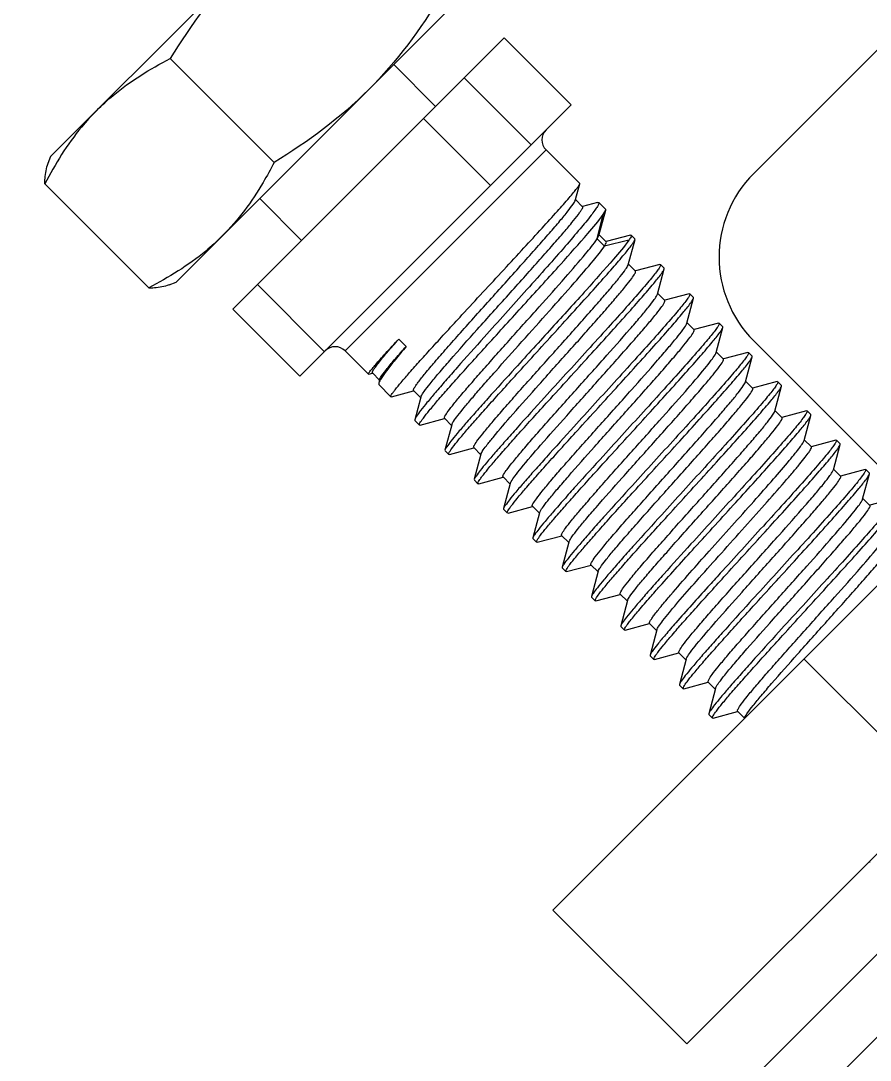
# Model space of a CAD drawing. Extents: x 1725261 to 1937680, y 860327 to 1571294.
# Drawn here: x 1831313 to 1831763, y 1238201 to 1238753 of the extents above; entities that cross this region are included whole.
import ezdxf

# ---------------------------------------------------------------- set-up
doc = ezdxf.new("R2010")
doc.units = 0
doc.header["$LTSCALE"] = 1000
doc.header["$MEASUREMENT"] = 0

msp = doc.modelspace()

# ---------------------------------------------------------------- linework, layer by layer
at = {"linetype": 'Continuous'}
for p, q in [((1831488.31, 1238840.55), (1831328.41, 1238680.64)), ((1831594.92, 1238280.87), (1832099.39, 1238785.35)), ((1831817.69, 1238787.92), (1831701.55, 1238671.78)), ((1831554.94, 1238773.92), (1831395.03, 1238614.01)), ((1831425.2, 1238599.76), (1831569.19, 1238743.75)), ((1831569.19, 1238743.75), (1831604.73, 1238708.22)), ((1831391.96, 1238732.66), (1831447.06, 1238677.57)), ((1831510.52, 1238729.5), (1831532.73, 1238707.29)), ((1831547.87, 1238722.43), (1831583.4, 1238686.89)), ((1831460.73, 1238564.22), (1831604.73, 1238708.22)), ((1831526.36, 1238700.92), (1831561.89, 1238665.38)), ((1831328.4, 1238680.64), (1831327.08, 1238677)), ((1831484.76, 1238577.59), (1831591.36, 1238684.19)), ((1831609.2, 1238666.35), (1831591.36, 1238684.19)), ((1831325.43, 1238666.13), (1831380.52, 1238611.04)), ((1831606.99, 1238657.84), (1831609.22, 1238666.13)), ((1831609.22, 1238666.13), (1831609.2, 1238666.35)), ((1831439.45, 1238658.43), (1831461.66, 1238636.22)), ((1831606.9, 1238657.54), (1831606.99, 1238657.84)), ((1831610.76, 1238654.07), (1831606.99, 1238657.84)), ((1831618.72, 1238656.32), (1831610.73, 1238654.2)), ((1831618.72, 1238656.32), (1831619.28, 1238656.28)), ((1831622.99, 1238652.57), (1831619.28, 1238656.28)), ((1831665.99, 1238209.8), (1832110.24, 1238654.05)), ((1831618.42, 1238636.96), (1831621.7, 1238649.94)), ((1831619.43, 1238638.84), (1831623.01, 1238652.2)), ((1831621.7, 1238649.94), (1831623.01, 1238652.2)), ((1831623.01, 1238652.2), (1831622.99, 1238652.57)), ((1831618.42, 1238636.96), (1831619.43, 1238638.84)), ((1831622.31, 1238633.07), (1831618.42, 1238636.96)), ((1831623.28, 1238635.4), (1831619.52, 1238639.17)), ((1831635.31, 1238636.33), (1831622.31, 1238633.07)), ((1831636.21, 1238638.99), (1831623.25, 1238635.54)), ((1831634.97, 1238623.29), (1831638.56, 1238636.65)), ((1831636.21, 1238638.99), (1831636.59, 1238638.96)), ((1831638.53, 1238637.02), (1831636.59, 1238638.96)), ((1831638.56, 1238636.65), (1831638.53, 1238637.02)), ((1831634.92, 1238623.13), (1831634.97, 1238623.29)), ((1831638.83, 1238619.85), (1831635.06, 1238623.62)), ((1831651.77, 1238623.44), (1831638.79, 1238619.99)), ((1831650.52, 1238607.75), (1831654.1, 1238621.1)), ((1831651.77, 1238623.44), (1831652.14, 1238623.42)), ((1831654.08, 1238621.48), (1831652.14, 1238623.41)), ((1831654.1, 1238621.1), (1831654.08, 1238621.48)), ((1831391.39, 1238612.69), (1831395.03, 1238614.01)), ((1831438.18, 1238612.74), (1831473.71, 1238577.2)), ((1831650.35, 1238607.3), (1831650.52, 1238607.75)), ((1831654.37, 1238604.3), (1831650.61, 1238608.07)), ((1831667.32, 1238607.9), (1831654.34, 1238604.44)), ((1831666.07, 1238592.2), (1831669.65, 1238605.56)), ((1831667.32, 1238607.9), (1831667.69, 1238607.87)), ((1831669.63, 1238605.93), (1831667.69, 1238607.87)), ((1831669.65, 1238605.56), (1831669.63, 1238605.93)), ((1831425.2, 1238599.76), (1831460.73, 1238564.22)), ((1831669.92, 1238588.76), (1831666.15, 1238592.52)), ((1831682.86, 1238592.35), (1831669.88, 1238588.89)), ((1831682.86, 1238592.35), (1831683.23, 1238592.32)), ((1831685.17, 1238590.38), (1831683.23, 1238592.32)), ((1831681.61, 1238576.65), (1831685.2, 1238590.01)), ((1831685.2, 1238590.01), (1831685.17, 1238590.38)), ((1831513.23, 1238583.87), (1831517.12, 1238579.98)), ((1831701.55, 1238582.94), (1831790.38, 1238494.11)), ((1831497.1, 1238565.24), (1831484.76, 1238577.59)), ((1831685.47, 1238573.21), (1831681.7, 1238576.98)), ((1831698.41, 1238576.8), (1831685.43, 1238573.35)), ((1831698.41, 1238576.8), (1831698.78, 1238576.78)), ((1831700.72, 1238574.84), (1831698.78, 1238576.78)), ((1831697.16, 1238561.11), (1831700.74, 1238574.46)), ((1831700.74, 1238574.46), (1831700.72, 1238574.84)), ((1831497.25, 1238565.23), (1831497.1, 1238565.24)), ((1831497.25, 1238565.23), (1831499.25, 1238565.77)), ((1831499.22, 1238565.89), (1831503, 1238562.11)), ((1831503.07, 1238562.39), (1831502.56, 1238560.44)), ((1831502.56, 1238560.44), (1831502.61, 1238559.74)), ((1831509.07, 1238553.27), (1831502.61, 1238559.74)), ((1831701.01, 1238557.66), (1831697.25, 1238561.43)), ((1831713.96, 1238561.26), (1831700.98, 1238557.8)), ((1831713.96, 1238561.26), (1831714.33, 1238561.23)), ((1831716.26, 1238559.29), (1831714.33, 1238561.23)), ((1831716.29, 1238558.92), (1831716.26, 1238559.29)), ((1831509.37, 1238553.25), (1831521.09, 1238556.4)), ((1831521.06, 1238556.54), (1831524.83, 1238552.77)), ((1831712.71, 1238545.56), (1831716.29, 1238558.92)), ((1831509.37, 1238553.25), (1831509.07, 1238553.27)), ((1831524.91, 1238553.09), (1831521.71, 1238541.06)), ((1831524.91, 1238553.09), (1831525.05, 1238553.46)), ((1831716.56, 1238542.12), (1831712.79, 1238545.88)), ((1831729.5, 1238545.71), (1831716.52, 1238542.25)), ((1831728.25, 1238530.01), (1831731.84, 1238543.37)), ((1831729.5, 1238545.71), (1831729.87, 1238545.68)), ((1831731.81, 1238543.74), (1831729.87, 1238545.68)), ((1831731.84, 1238543.37), (1831731.81, 1238543.74)), ((1831521.71, 1238541.06), (1831521.75, 1238540.6)), ((1831524.15, 1238538.19), (1831521.75, 1238540.6)), ((1831524.53, 1238538.17), (1831537.48, 1238541.64)), ((1831537.44, 1238541.78), (1831541.21, 1238538.01)), ((1831541.3, 1238538.33), (1831537.74, 1238524.95)), ((1831540.07, 1238522.62), (1831553.03, 1238526.1)), ((1831552.99, 1238526.24), (1831556.76, 1238522.47)), ((1831732.11, 1238526.57), (1831728.34, 1238530.34)), ((1831745.05, 1238530.16), (1831732.07, 1238526.71)), ((1831743.8, 1238514.47), (1831747.38, 1238527.82)), ((1831745.05, 1238530.16), (1831745.42, 1238530.14)), ((1831747.36, 1238528.2), (1831745.42, 1238530.14)), ((1831747.38, 1238527.82), (1831747.36, 1238528.2)), ((1831537.74, 1238524.95), (1831537.76, 1238524.58)), ((1831539.7, 1238522.65), (1831537.76, 1238524.58)), ((1831540.07, 1238522.62), (1831539.7, 1238522.64)), ((1831556.84, 1238522.79), (1831553.28, 1238509.41)), ((1831555.62, 1238507.07), (1831568.57, 1238510.55)), ((1831568.54, 1238510.69), (1831572.3, 1238506.92)), ((1831747.65, 1238511.02), (1831743.89, 1238514.79)), ((1831760.6, 1238514.62), (1831747.62, 1238511.16)), ((1831759.34, 1238498.92), (1831762.93, 1238512.28)), ((1831760.6, 1238514.62), (1831760.97, 1238514.59)), ((1831762.9, 1238512.65), (1831760.97, 1238514.59)), ((1831762.93, 1238512.28), (1831762.9, 1238512.65)), ((1831553.28, 1238509.41), (1831553.31, 1238509.04)), ((1831555.25, 1238507.1), (1831553.31, 1238509.04)), ((1831555.62, 1238507.07), (1831555.25, 1238507.1)), ((1831572.39, 1238507.24), (1831568.83, 1238493.86)), ((1831763.2, 1238495.48), (1831759.43, 1238499.24)), ((1831776.14, 1238499.07), (1831763.16, 1238495.62)), ((1829458.16, 1235948.68), (1832003.57, 1238494.08)), ((1831568.83, 1238493.86), (1831568.85, 1238493.49)), ((1831570.79, 1238491.55), (1831568.86, 1238493.49)), ((1831571.17, 1238491.53), (1831584.12, 1238495)), ((1831584.08, 1238495.14), (1831587.85, 1238491.37)), ((1831571.17, 1238491.53), (1831570.79, 1238491.55)), ((1831587.94, 1238491.7), (1831584.37, 1238478.31)), ((1831584.37, 1238478.31), (1831584.4, 1238477.94)), ((1831586.34, 1238476.01), (1831584.4, 1238477.94)), ((1831586.71, 1238475.98), (1831599.67, 1238479.46)), ((1831599.63, 1238479.6), (1831603.4, 1238475.83)), ((1831603.48, 1238476.15), (1831603.61, 1238476.49)), ((1829480.18, 1235926.66), (1832025.59, 1238472.06)), ((1831586.71, 1238475.98), (1831586.34, 1238476.01)), ((1831603.48, 1238476.15), (1831599.92, 1238462.77)), ((1831599.92, 1238462.77), (1831599.95, 1238462.4)), ((1831601.89, 1238460.46), (1831599.95, 1238462.4)), ((1831602.26, 1238460.43), (1831601.89, 1238460.46)), ((1831602.26, 1238460.43), (1831615.21, 1238463.91)), ((1831615.18, 1238464.05), (1831618.94, 1238460.28)), ((1831619.03, 1238460.6), (1831615.47, 1238447.22)), ((1831615.47, 1238447.22), (1831615.49, 1238446.85)), ((1831617.43, 1238444.91), (1831615.49, 1238446.85)), ((1831617.81, 1238444.89), (1831617.43, 1238444.91)), ((1831617.81, 1238444.89), (1831630.76, 1238448.36)), ((1831630.72, 1238448.5), (1831634.49, 1238444.73)), ((1831634.58, 1238445.06), (1831631.01, 1238431.67)), ((1831633.35, 1238429.34), (1831646.31, 1238432.82)), ((1831646.27, 1238432.96), (1831650.04, 1238429.19)), ((1831631.01, 1238431.67), (1831631.04, 1238431.3)), ((1831632.98, 1238429.37), (1831631.04, 1238431.3)), ((1831633.35, 1238429.34), (1831632.98, 1238429.37)), ((1831650.12, 1238429.51), (1831646.56, 1238416.13)), ((1831646.56, 1238416.13), (1831646.59, 1238415.76)), ((1831648.53, 1238413.82), (1831646.59, 1238415.76)), ((1831648.9, 1238413.79), (1831661.85, 1238417.27)), ((1831661.81, 1238417.41), (1831665.58, 1238413.64)), ((1831648.9, 1238413.79), (1831648.53, 1238413.82)), ((1831665.67, 1238413.96), (1831662.11, 1238400.58)), ((1831799.24, 1238343.06), (1831728.17, 1238414.13)), ((1831662.11, 1238400.58), (1831662.13, 1238400.21)), ((1831664.07, 1238398.27), (1831662.13, 1238400.21)), ((1831664.45, 1238398.25), (1831677.4, 1238401.72)), ((1831677.36, 1238401.86), (1831681.13, 1238398.1)), ((1831664.45, 1238398.25), (1831664.07, 1238398.27)), ((1831681.22, 1238398.42), (1831677.65, 1238385.04)), ((1831677.65, 1238385.04), (1831677.68, 1238384.67)), ((1831679.62, 1238382.73), (1831677.68, 1238384.67)), ((1831679.99, 1238382.7), (1831679.62, 1238382.73)), ((1831679.99, 1238382.7), (1831692.95, 1238386.18)), ((1831692.91, 1238386.32), (1831696.63, 1238382.59)), ((1831696.76, 1238382.87), (1831696.85, 1238383.14)), ((1831762.41, 1238306.23), (1831763.39, 1238306.49)), ((1831665.99, 1238209.8), (1831594.92, 1238280.87))]:
    msp.add_line(p, q, dxfattribs=at)
for centre, radius, start, end in [((1831596.69, 1238689.52), 7.54, 135, 225), ((1831745.96, 1238627.36), 62.82, 135, 225), ((1831479.43, 1238572.26), 7.54, 45, 135)]:
    msp.add_arc(centre, radius, start, end, dxfattribs=at)
for points in [[(1831430.54, 1238782.78), (1831415.64, 1238767.87), (1831402.94, 1238750.67), (1831391.96, 1238732.66)], [(1831535.75, 1238766.27), (1831524.78, 1238748.26), (1831512.08, 1238731.06), (1831497.17, 1238716.15)], [(1831497.17, 1238716.15), (1831482.27, 1238701.24), (1831465.06, 1238688.54), (1831447.06, 1238677.57)], [(1831665.74, 1238591.43), (1831665.87, 1238591.68), (1831665.99, 1238591.93), (1831666.07, 1238592.2)], [(1831743.59, 1238513.94), (1831743.67, 1238514.11), (1831743.75, 1238514.28), (1831743.8, 1238514.47)], [(1831587.94, 1238491.7), (1831588, 1238491.92), (1831588.1, 1238492.13), (1831588.2, 1238492.34)], [(1831681.22, 1238398.42), (1831681.27, 1238398.61), (1831681.35, 1238398.8), (1831681.44, 1238398.97)]]:
    msp.add_open_spline(points, degree=3, dxfattribs=at)
for points, knots in [([(1831352.93, 1238705.16), (1831355.73, 1238707.96), (1831367.55, 1238718.72), (1831381.28, 1238727.2), (1831391.96, 1238732.66)], [0, 0, 0, 0, 0.248254, 1, 1, 1, 1]), ([(1831352.93, 1238705.16), (1831350.13, 1238702.36), (1831339.37, 1238690.54), (1831330.89, 1238676.81), (1831325.43, 1238666.13)], [0, 0, 0, 0, 0.248254, 1, 1, 1, 1]), ([(1831325.43, 1238666.13), (1831325.44, 1238667.13), (1831325.59, 1238670.83), (1831326.19, 1238674.56), (1831327.11, 1238677.1)], [0, 0, 0, 0, 0.270862, 1, 1, 1, 1]), ([(1831447.06, 1238677.57), (1831445.22, 1238673.98), (1831437.6, 1238659.98), (1831427.98, 1238646.96), (1831419.56, 1238638.54)], [0, 0, 0, 0, 0.25305, 1, 1, 1, 1]), ([(1831546.73, 1238596.63), (1831554.13, 1238604.65), (1831565.12, 1238616.49), (1831579.3, 1238631.85), (1831588.8, 1238642.2), (1831596.82, 1238651.07), (1831602.38, 1238657.35), (1831605.77, 1238661.35), (1831607.49, 1238663.47), (1831608.58, 1238664.98), (1831609.13, 1238665.8), (1831609.22, 1238666.13)], [0, 0, 0, 0, 0.350119, 0.518183, 0.670792, 0.80069, 0.901712, 0.939847, 0.96911, 0.98919, 1, 1, 1, 1]), ([(1831521.06, 1238556.54), (1831520.95, 1238556.65), (1831521.06, 1238557.23), (1831521.52, 1238558.04), (1831522.37, 1238559.39), (1831524.26, 1238561.95), (1831527.61, 1238566.12), (1831532.68, 1238572.1), (1831538.96, 1238579.31), (1831546.19, 1238587.47), (1831554.1, 1238596.31), (1831565.09, 1238608.54), (1831575.95, 1238620.61), (1831586.22, 1238632.14), (1831592.84, 1238639.68), (1831598.35, 1238646.1), (1831602.61, 1238651.2), (1831605.3, 1238654.83), (1831606.7, 1238656.77), (1831606.9, 1238657.54)], [0, 0, 0, 0, 0.003459, 0.010831, 0.022552, 0.038611, 0.0832, 0.143022, 0.215863, 0.299017, 0.389412, 0.483732, 0.670424, 0.756089, 0.83251, 0.897021, 0.947417, 0.982048, 1, 1, 1, 1]), ([(1831525.05, 1238553.46), (1831525.46, 1238554.38), (1831527.06, 1238556.62), (1831530.2, 1238560.67), (1831534.8, 1238566.15), (1831543.13, 1238575.79), (1831555.47, 1238589.64), (1831568.59, 1238604.22), (1831579.38, 1238616.24), (1831587.02, 1238624.78), (1831593.94, 1238632.61), (1831599.9, 1238639.46), (1831604.66, 1238645.1), (1831607.8, 1238649.02), (1831609.56, 1238651.42), (1831610.35, 1238652.67), (1831610.76, 1238653.43), (1831610.86, 1238653.97), (1831610.76, 1238654.07)], [0, 0, 0, 0, 0.022597, 0.061854, 0.116478, 0.184513, 0.350625, 0.536644, 0.628982, 0.71656, 0.796358, 0.86566, 0.922145, 0.963971, 0.978972, 0.989897, 0.996763, 1, 1, 1, 1]), ([(1831619.28, 1238656.28), (1831619.44, 1238656.12), (1831619.19, 1238655.23), (1831618.48, 1238654), (1831617.09, 1238651.92), (1831614.09, 1238647.98), (1831608.85, 1238641.59), (1831601.05, 1238632.51), (1831591.59, 1238621.77), (1831581, 1238609.89), (1831569.84, 1238597.46), (1831562.29, 1238589.04), (1831558.53, 1238584.84)], [0, 0, 0, 0, 0.00729, 0.023491, 0.049387, 0.084832, 0.182679, 0.312272, 0.467071, 0.639216, 0.819925, 1, 1, 1, 1]), ([(1831561.37, 1238581.99), (1831567.84, 1238589.11), (1831580.45, 1238602.93), (1831597.94, 1238622.13), (1831611.61, 1238637.62), (1831619.2, 1238646.39), (1831621.7, 1238649.94)], [0, 0, 0, 0, 0.317573, 0.617842, 0.85691, 1, 1, 1, 1]), ([(1831419.56, 1238638.54), (1831416.76, 1238635.73), (1831404.94, 1238624.98), (1831391.2, 1238616.5), (1831380.52, 1238611.04)], [0, 0, 0, 0, 0.248254, 1, 1, 1, 1]), ([(1831537.44, 1238541.78), (1831537.35, 1238541.88), (1831537.41, 1238542.37), (1831538.04, 1238543.58), (1831539.76, 1238546.08), (1831542.79, 1238549.91), (1831547.04, 1238555.02), (1831552.35, 1238561.19), (1831558.55, 1238568.26), (1831565.42, 1238576), (1831575.24, 1238586.99), (1831587.39, 1238600.54), (1831600.7, 1238615.46), (1831610.95, 1238627.41), (1831616.59, 1238634.19), (1831618.42, 1238636.96)], [0, 0, 0, 0, 0.003229, 0.009818, 0.034461, 0.074131, 0.127679, 0.193435, 0.269313, 0.352894, 0.44151, 0.62244, 0.789143, 0.920497, 1, 1, 1, 1]), ([(1831635.31, 1238636.33), (1831632.81, 1238632.79), (1831625.22, 1238624.01), (1831611.55, 1238608.52), (1831594.06, 1238589.33), (1831581.45, 1238575.5), (1831574.98, 1238568.38)], [0, 0, 0, 0, 0.14309, 0.382158, 0.682427, 1, 1, 1, 1]), ([(1831576.92, 1238566.44), (1831584.19, 1238574.44), (1831594.98, 1238586.25), (1831608.92, 1238601.6), (1831618.27, 1238611.99), (1831626.2, 1238620.94), (1831632.29, 1238628.07), (1831636.1, 1238632.72), (1831637.91, 1238635.35), (1831638.46, 1238636.28), (1831638.56, 1238636.65)], [0, 0, 0, 0, 0.346732, 0.513455, 0.665275, 0.795127, 0.896989, 0.966206, 0.987594, 1, 1, 1, 1]), ([(1831636.59, 1238638.96), (1831636.79, 1238638.76), (1831636.14, 1238637.58), (1831635.72, 1238636.91), (1831635.31, 1238636.33)], [0, 0, 0, 0, 0.284271, 1, 1, 1, 1]), ([(1831541.3, 1238538.33), (1831541.48, 1238539), (1831542.62, 1238540.69), (1831544.85, 1238543.77), (1831548.36, 1238548.06), (1831552.9, 1238553.45), (1831558.39, 1238559.77), (1831567.03, 1238569.57), (1831578.71, 1238582.64), (1831592.71, 1238598.26), (1831605.44, 1238612.56), (1831615.2, 1238623.95), (1831620.56, 1238630.43), (1831622.31, 1238633.07)], [0, 0, 0, 0, 0.016663, 0.047692, 0.09239, 0.149487, 0.2173, 0.293813, 0.463619, 0.63876, 0.798451, 0.923769, 1, 1, 1, 1]), ([(1831622.31, 1238633.07), (1831622.64, 1238633.58), (1831623.02, 1238634.18), (1831623.46, 1238635.22), (1831623.28, 1238635.4)], [0, 0, 0, 0, 0.705651, 1, 1, 1, 1]), ([(1831552.99, 1238526.24), (1831552.89, 1238526.34), (1831552.97, 1238526.88), (1831553.68, 1238528.2), (1831555.62, 1238530.95), (1831558.97, 1238535.15), (1831563.67, 1238540.75), (1831569.5, 1238547.48), (1831576.26, 1238555.15), (1831583.68, 1238563.49), (1831594.08, 1238575.12), (1831604.43, 1238586.66), (1831614.28, 1238597.76), (1831620.72, 1238605.11), (1831626.14, 1238611.45), (1831630.39, 1238616.55), (1831633.19, 1238620.27), (1831634.62, 1238622.31), (1831634.92, 1238623.13)], [0, 0, 0, 0, 0.003422, 0.010566, 0.037398, 0.080541, 0.138586, 0.209513, 0.290822, 0.379637, 0.472809, 0.658962, 0.745341, 0.823107, 0.88951, 0.942219, 0.979421, 1, 1, 1, 1]), ([(1831557.54, 1238524.19), (1831558.2, 1238525.25), (1831560.07, 1238527.77), (1831565.41, 1238534.41), (1831574.74, 1238545.18), (1831588.01, 1238560.13), (1831600.27, 1238573.79), (1831610.23, 1238584.94), (1831617.23, 1238592.82), (1831623.55, 1238600.02), (1831628.98, 1238606.32), (1831633.34, 1238611.54), (1831636.44, 1238615.46), (1831638.21, 1238618.01), (1831638.86, 1238619.25), (1831638.92, 1238619.75), (1831638.83, 1238619.85)], [0, 0, 0, 0, 0.029846, 0.074702, 0.203394, 0.369574, 0.551671, 0.641288, 0.726015, 0.803077, 0.869958, 0.924482, 0.964905, 0.990021, 0.99673, 1, 1, 1, 1]), ([(1831652.14, 1238623.42), (1831652.29, 1238623.27), (1831651.93, 1238622.41), (1831651.22, 1238621.28), (1831649.75, 1238619.25), (1831647.72, 1238616.69), (1831645.05, 1238613.47), (1831640.42, 1238608.06), (1831633.43, 1238600.12), (1831623.87, 1238589.48), (1831613.19, 1238577.7), (1831601.94, 1238565.36), (1831594.32, 1238557.01), (1831590.53, 1238552.83)], [0, 0, 0, 0, 0.006655, 0.022604, 0.048376, 0.083764, 0.128363, 0.181623, 0.311335, 0.466328, 0.638709, 0.819671, 1, 1, 1, 1]), ([(1831592.47, 1238550.89), (1831599.74, 1238558.89), (1831610.53, 1238570.71), (1831624.47, 1238586.06), (1831633.81, 1238596.45), (1831641.74, 1238605.4), (1831647.83, 1238612.52), (1831651.65, 1238617.18), (1831653.46, 1238619.81), (1831654, 1238620.73), (1831654.1, 1238621.1)], [0, 0, 0, 0, 0.346732, 0.513452, 0.665274, 0.79513, 0.896993, 0.966207, 0.987594, 1, 1, 1, 1]), ([(1831380.52, 1238611.04), (1831381.53, 1238611.05), (1831385.22, 1238611.2), (1831388.95, 1238611.8), (1831391.49, 1238612.72)], [0, 0, 0, 0, 0.270862, 1, 1, 1, 1]), ([(1831568.54, 1238510.69), (1831568.43, 1238510.79), (1831568.52, 1238511.32), (1831569.21, 1238512.61), (1831571.1, 1238515.31), (1831574.38, 1238519.43), (1831578.99, 1238524.93), (1831584.7, 1238531.54), (1831591.34, 1238539.09), (1831598.64, 1238547.3), (1831608.93, 1238558.79), (1831621.4, 1238572.71), (1831633.11, 1238585.91), (1831641.01, 1238595.1), (1831645.38, 1238600.33), (1831648.4, 1238604.24), (1831649.94, 1238606.41), (1831650.35, 1238607.3)], [0, 0, 0, 0, 0.003379, 0.010396, 0.036736, 0.079099, 0.136135, 0.205904, 0.286001, 0.373651, 0.465813, 0.650831, 0.815583, 0.883085, 0.937444, 0.976819, 1, 1, 1, 1]), ([(1831572.85, 1238508.24), (1831573.42, 1238509.24), (1831575.16, 1238511.63), (1831580.3, 1238518.1), (1831589.52, 1238528.75), (1831602.77, 1238543.71), (1831615.12, 1238557.47), (1831625.21, 1238568.75), (1831632.32, 1238576.75), (1831638.76, 1238584.09), (1831644.3, 1238590.5), (1831648.75, 1238595.83), (1831651.92, 1238599.82), (1831653.73, 1238602.43), (1831654.4, 1238603.69), (1831654.47, 1238604.2), (1831654.37, 1238604.3)], [0, 0, 0, 0, 0.027356, 0.070178, 0.196347, 0.362014, 0.545205, 0.635768, 0.721577, 0.799762, 0.86771, 0.923162, 0.964301, 0.989868, 0.99669, 1, 1, 1, 1]), ([(1831667.69, 1238607.87), (1831667.83, 1238607.72), (1831667.48, 1238606.87), (1831666.77, 1238605.73), (1831665.3, 1238603.7), (1831663.26, 1238601.14), (1831660.59, 1238597.92), (1831655.97, 1238592.51), (1831648.98, 1238584.58), (1831639.42, 1238573.94), (1831628.73, 1238562.16), (1831617.48, 1238549.82), (1831609.87, 1238541.46), (1831606.08, 1238537.28)], [0, 0, 0, 0, 0.006651, 0.022595, 0.048362, 0.083745, 0.12834, 0.1816, 0.311315, 0.466314, 0.638697, 0.819663, 1, 1, 1, 1]), ([(1831608.01, 1238535.35), (1831615.28, 1238543.34), (1831626.07, 1238555.16), (1831640.01, 1238570.51), (1831649.36, 1238580.9), (1831657.29, 1238589.85), (1831663.38, 1238596.97), (1831667.19, 1238601.63), (1831669.01, 1238604.26), (1831669.55, 1238605.18), (1831669.65, 1238605.56)], [0, 0, 0, 0, 0.346742, 0.513465, 0.665282, 0.795135, 0.896996, 0.966208, 0.987595, 1, 1, 1, 1]), ([(1831509.07, 1238553.27), (1831508.99, 1238553.36), (1831509.12, 1238553.84), (1831509.51, 1238554.49), (1831510.26, 1238555.62), (1831511.91, 1238557.77), (1831514.84, 1238561.32), (1831519.31, 1238566.46), (1831524.92, 1238572.76), (1831531.51, 1238580.04), (1831538.89, 1238588.11), (1831544.05, 1238593.72), (1831546.73, 1238596.63)], [0, 0, 0, 0, 0.006349, 0.020563, 0.043389, 0.074837, 0.162857, 0.282397, 0.430243, 0.602357, 0.794039, 1, 1, 1, 1]), ([(1831683.23, 1238592.32), (1831683.38, 1238592.17), (1831683.02, 1238591.32), (1831682.31, 1238590.18), (1831680.84, 1238588.15), (1831678.81, 1238585.59), (1831676.14, 1238582.37), (1831671.51, 1238576.96), (1831664.52, 1238569.03), (1831654.96, 1238558.39), (1831644.28, 1238546.61), (1831633.03, 1238534.27), (1831625.42, 1238525.91), (1831621.62, 1238521.74)], [0, 0, 0, 0, 0.006667, 0.022629, 0.048411, 0.083806, 0.128409, 0.181673, 0.311386, 0.466369, 0.638735, 0.819685, 1, 1, 1, 1]), ([(1831584.08, 1238495.14), (1831583.98, 1238495.24), (1831584.06, 1238495.76), (1831584.74, 1238497.03), (1831586.58, 1238499.68), (1831589.79, 1238503.72), (1831594.3, 1238509.11), (1831599.91, 1238515.61), (1831606.43, 1238523.02), (1831613.62, 1238531.11), (1831623.78, 1238542.47), (1831636.17, 1238556.3), (1831647.87, 1238569.47), (1831655.85, 1238578.72), (1831660.35, 1238584.09), (1831663.56, 1238588.17), (1831665.22, 1238590.48), (1831665.74, 1238591.43)], [0, 0, 0, 0, 0.003336, 0.010233, 0.036096, 0.077704, 0.133763, 0.202409, 0.281328, 0.367844, 0.459022, 0.642919, 0.808241, 0.876802, 0.932761, 0.974256, 1, 1, 1, 1]), ([(1831588.2, 1238492.34), (1831588.68, 1238493.27), (1831590.3, 1238495.54), (1831593.44, 1238499.55), (1831597.89, 1238504.87), (1831605.85, 1238514.1), (1831617.55, 1238527.29), (1831629.97, 1238541.15), (1831640.18, 1238552.56), (1831647.41, 1238560.69), (1831653.97, 1238568.15), (1831659.62, 1238574.69), (1831664.16, 1238580.12), (1831667.4, 1238584.19), (1831669.26, 1238586.85), (1831669.94, 1238588.13), (1831670.02, 1238588.65), (1831669.92, 1238588.76)], [0, 0, 0, 0, 0.024821, 0.065556, 0.120941, 0.189123, 0.354243, 0.538544, 0.630075, 0.716999, 0.796339, 0.865388, 0.921797, 0.963675, 0.989709, 0.996648, 1, 1, 1, 1]), ([(1831623.56, 1238519.8), (1831630.83, 1238527.8), (1831641.62, 1238539.61), (1831655.56, 1238554.96), (1831664.91, 1238565.35), (1831672.84, 1238574.3), (1831678.93, 1238581.43), (1831682.74, 1238586.08), (1831684.55, 1238588.71), (1831685.1, 1238589.64), (1831685.2, 1238590.01)], [0, 0, 0, 0, 0.346729, 0.513452, 0.665273, 0.795127, 0.896989, 0.966206, 0.987594, 1, 1, 1, 1]), ([(1831497.1, 1238565.24), (1831496.99, 1238565.35), (1831497.45, 1238566.01), (1831498.01, 1238566.88), (1831499.38, 1238568.52), (1831501.15, 1238570.6), (1831503.5, 1238573.25), (1831507.55, 1238577.74), (1831510.87, 1238581.33), (1831513.23, 1238583.87)], [0, 0, 0, 0, 0.018878, 0.068916, 0.150826, 0.263937, 0.407062, 0.578714, 1, 1, 1, 1]), ([(1831499.22, 1238565.89), (1831499.09, 1238566.02), (1831499.31, 1238566.7), (1831499.87, 1238567.62), (1831500.97, 1238569.23), (1831503.32, 1238572.27), (1831507.46, 1238577.26), (1831511.12, 1238581.47), (1831513.23, 1238583.87)], [0, 0, 0, 0, 0.022497, 0.073733, 0.155945, 0.268763, 0.581618, 1, 1, 1, 1]), ([(1831558.53, 1238584.84), (1831553.75, 1238579.5), (1831546.89, 1238571.81), (1831538.27, 1238561.99), (1831532.9, 1238555.77), (1831528.5, 1238550.52), (1831525.12, 1238546.35), (1831522.97, 1238543.35), (1831521.89, 1238541.71), (1831521.71, 1238541.06)], [0, 0, 0, 0, 0.375078, 0.540028, 0.684568, 0.805261, 0.899295, 0.964563, 1, 1, 1, 1]), ([(1831524.15, 1238538.19), (1831524.06, 1238538.28), (1831524.16, 1238538.78), (1831524.54, 1238539.47), (1831525.27, 1238540.61), (1831526.88, 1238542.8), (1831529.77, 1238546.39), (1831534.18, 1238551.59), (1831539.74, 1238557.95), (1831546.27, 1238565.28), (1831553.59, 1238573.41), (1831558.72, 1238579.06), (1831561.37, 1238581.99)], [0, 0, 0, 0, 0.006771, 0.021181, 0.04412, 0.075632, 0.16369, 0.283183, 0.430908, 0.602844, 0.794296, 1, 1, 1, 1]), ([(1831517.12, 1238579.98), (1831515.15, 1238577.63), (1831511.66, 1238573.4), (1831507.17, 1238567.75), (1831504.26, 1238563.63), (1831502.8, 1238561.35), (1831502.56, 1238560.44)], [0, 0, 0, 0, 0.376713, 0.674345, 0.883812, 1, 1, 1, 1]), ([(1831503.07, 1238562.39), (1831503.28, 1238563.15), (1831504.72, 1238565.09), (1831507.45, 1238568.74), (1831511.82, 1238573.89), (1831515.2, 1238577.8), (1831517.12, 1238579.98)], [0, 0, 0, 0, 0.105343, 0.311665, 0.613119, 1, 1, 1, 1]), ([(1831698.78, 1238576.78), (1831698.93, 1238576.63), (1831698.57, 1238575.78), (1831697.86, 1238574.64), (1831696.39, 1238572.61), (1831694.36, 1238570.05), (1831691.69, 1238566.83), (1831687.06, 1238561.42), (1831680.07, 1238553.48), (1831670.51, 1238542.84), (1831659.83, 1238531.07), (1831648.58, 1238518.72), (1831640.96, 1238510.37), (1831637.17, 1238506.19)], [0, 0, 0, 0, 0.006649, 0.022593, 0.04836, 0.083744, 0.12834, 0.181598, 0.311311, 0.466309, 0.638695, 0.819663, 1, 1, 1, 1]), ([(1831681.07, 1238575.52), (1831681.14, 1238575.63), (1831681.35, 1238576), (1831681.54, 1238576.38), (1831681.61, 1238576.65)], [0, 0, 0, 0, 0.314049, 1, 1, 1, 1]), ([(1831599.63, 1238479.6), (1831599.53, 1238479.69), (1831599.6, 1238480.2), (1831600.26, 1238481.45), (1831602.06, 1238484.04), (1831605.2, 1238488.01), (1831609.62, 1238493.3), (1831615.12, 1238499.67), (1831621.52, 1238506.96), (1831628.59, 1238514.92), (1831638.63, 1238526.15), (1831650.94, 1238539.87), (1831664.21, 1238554.83), (1831673.47, 1238565.52), (1831678.68, 1238572.06), (1831680.47, 1238574.5), (1831681.07, 1238575.52)], [0, 0, 0, 0, 0.003295, 0.010076, 0.035478, 0.076355, 0.131468, 0.199026, 0.276801, 0.362215, 0.452433, 0.635226, 0.801083, 0.928174, 0.971737, 1, 1, 1, 1]), ([(1831603.61, 1238476.49), (1831603.98, 1238477.35), (1831605.48, 1238479.48), (1831608.42, 1238483.32), (1831612.74, 1238488.51), (1831620.61, 1238497.67), (1831632.32, 1238510.88), (1831644.82, 1238524.82), (1831655.15, 1238536.37), (1831662.5, 1238544.62), (1831669.17, 1238552.21), (1831674.93, 1238558.87), (1831679.57, 1238564.41), (1831682.88, 1238568.55), (1831684.79, 1238571.27), (1831685.48, 1238572.58), (1831685.57, 1238573.11), (1831685.47, 1238573.21)], [0, 0, 0, 0, 0.022244, 0.060839, 0.114606, 0.181715, 0.346252, 0.531679, 0.624204, 0.712272, 0.792803, 0.862987, 0.920385, 0.963027, 0.989543, 0.996606, 1, 1, 1, 1]), ([(1831639.11, 1238504.25), (1831646.38, 1238512.25), (1831657.17, 1238524.07), (1831671.11, 1238539.42), (1831680.45, 1238549.81), (1831688.38, 1238558.76), (1831694.47, 1238565.88), (1831698.29, 1238570.54), (1831700.1, 1238573.17), (1831700.64, 1238574.09), (1831700.74, 1238574.46)], [0, 0, 0, 0, 0.346736, 0.513457, 0.665278, 0.795134, 0.896995, 0.966207, 0.987595, 1, 1, 1, 1]), ([(1831574.98, 1238568.38), (1831570.14, 1238563.04), (1831563.17, 1238555.36), (1831554.43, 1238545.56), (1831548.99, 1238539.37), (1831544.55, 1238534.16), (1831541.14, 1238530.06), (1831539, 1238527.15), (1831537.9, 1238525.58), (1831537.74, 1238524.95)], [0, 0, 0, 0, 0.377471, 0.543197, 0.688119, 0.808734, 0.902176, 0.966298, 1, 1, 1, 1]), ([(1831539.7, 1238522.65), (1831539.61, 1238522.74), (1831539.7, 1238523.23), (1831540.36, 1238524.42), (1831542.17, 1238526.95), (1831545.3, 1238530.82), (1831549.73, 1238536.05), (1831555.28, 1238542.39), (1831561.81, 1238549.73), (1831569.13, 1238557.86), (1831574.26, 1238563.51), (1831576.92, 1238566.44)], [0, 0, 0, 0, 0.006752, 0.02114, 0.075534, 0.163574, 0.283062, 0.430797, 0.602759, 0.794252, 1, 1, 1, 1]), ([(1831615.18, 1238464.05), (1831615.07, 1238464.15), (1831615.16, 1238464.7), (1831615.89, 1238466.03), (1831617.85, 1238468.83), (1831621.26, 1238473.08), (1831626.03, 1238478.76), (1831631.93, 1238485.58), (1831638.77, 1238493.34), (1831646.27, 1238501.76), (1831656.76, 1238513.48), (1831667.16, 1238525.08), (1831677.03, 1238536.22), (1831683.44, 1238543.54), (1831688.79, 1238549.82), (1831692.95, 1238554.82), (1831695.58, 1238558.4), (1831696.95, 1238560.34), (1831697.16, 1238561.11)], [0, 0, 0, 0, 0.003453, 0.010691, 0.037881, 0.081592, 0.14037, 0.212138, 0.294327, 0.383985, 0.477885, 0.664852, 0.751185, 0.82854, 0.894141, 0.945651, 0.981282, 1, 1, 1, 1]), ([(1831714.33, 1238561.23), (1831714.47, 1238561.08), (1831714.11, 1238560.23), (1831713.41, 1238559.09), (1831711.93, 1238557.06), (1831709.9, 1238554.5), (1831707.23, 1238551.28), (1831702.61, 1238545.87), (1831695.61, 1238537.94), (1831686.06, 1238527.3), (1831675.37, 1238515.52), (1831664.12, 1238503.18), (1831656.51, 1238494.82), (1831652.72, 1238490.65)], [0, 0, 0, 0, 0.006656, 0.022605, 0.048376, 0.083762, 0.128359, 0.181619, 0.311334, 0.466329, 0.638707, 0.819669, 1, 1, 1, 1]), ([(1831619.03, 1238460.6), (1831619.23, 1238461.37), (1831620.6, 1238463.3), (1831623.23, 1238466.88), (1831627.39, 1238471.88), (1831632.74, 1238478.16), (1831639.15, 1238485.48), (1831649.02, 1238496.62), (1831659.42, 1238508.22), (1831669.91, 1238519.94), (1831677.41, 1238528.37), (1831684.25, 1238536.13), (1831690.16, 1238542.95), (1831694.93, 1238548.63), (1831698.34, 1238552.89), (1831700.3, 1238555.68), (1831701.03, 1238557.01), (1831701.12, 1238557.56), (1831701.01, 1238557.66)], [0, 0, 0, 0, 0.01868, 0.054278, 0.105764, 0.171349, 0.248696, 0.335028, 0.522011, 0.615926, 0.705601, 0.787809, 0.859594, 0.918387, 0.96211, 0.989307, 0.996546, 1, 1, 1, 1]), ([(1831654.65, 1238488.71), (1831661.92, 1238496.7), (1831672.71, 1238508.52), (1831686.65, 1238523.87), (1831696, 1238534.26), (1831703.93, 1238543.21), (1831710.02, 1238550.33), (1831713.83, 1238554.99), (1831715.65, 1238557.62), (1831716.19, 1238558.54), (1831716.29, 1238558.92)], [0, 0, 0, 0, 0.346741, 0.513465, 0.665282, 0.795133, 0.896994, 0.966208, 0.987595, 1, 1, 1, 1]), ([(1831590.53, 1238552.83), (1831585.68, 1238547.5), (1831578.72, 1238539.81), (1831569.97, 1238530.01), (1831564.54, 1238523.82), (1831560.09, 1238518.62), (1831556.69, 1238514.52), (1831554.55, 1238511.6), (1831553.45, 1238510.03), (1831553.28, 1238509.41)], [0, 0, 0, 0, 0.377475, 0.543201, 0.68812, 0.808733, 0.902175, 0.966298, 1, 1, 1, 1]), ([(1831555.25, 1238507.1), (1831555.16, 1238507.19), (1831555.25, 1238507.68), (1831555.63, 1238508.37), (1831556.36, 1238509.52), (1831557.97, 1238511.71), (1831560.86, 1238515.3), (1831565.28, 1238520.5), (1831570.83, 1238526.85), (1831577.36, 1238534.19), (1831584.68, 1238542.31), (1831589.81, 1238547.97), (1831592.47, 1238550.89)], [0, 0, 0, 0, 0.006766, 0.021171, 0.044105, 0.075616, 0.163673, 0.283167, 0.430893, 0.602828, 0.794287, 1, 1, 1, 1]), ([(1831630.72, 1238448.5), (1831630.62, 1238448.61), (1831630.71, 1238449.15), (1831631.43, 1238450.49), (1831633.39, 1238453.28), (1831636.8, 1238457.53), (1831641.57, 1238463.22), (1831647.48, 1238470.03), (1831654.32, 1238477.79), (1831661.82, 1238486.21), (1831672.3, 1238497.93), (1831682.71, 1238509.54), (1831692.58, 1238520.67), (1831698.99, 1238528), (1831704.34, 1238534.27), (1831708.5, 1238539.27), (1831711.13, 1238542.86), (1831712.5, 1238544.79), (1831712.71, 1238545.56)], [0, 0, 0, 0, 0.003453, 0.010691, 0.03788, 0.081592, 0.14037, 0.212137, 0.294327, 0.383985, 0.477885, 0.664852, 0.751185, 0.82854, 0.894141, 0.945652, 0.981282, 1, 1, 1, 1]), ([(1831729.87, 1238545.68), (1831730.02, 1238545.53), (1831729.66, 1238544.68), (1831728.95, 1238543.54), (1831727.48, 1238541.51), (1831725.45, 1238538.95), (1831722.78, 1238535.73), (1831718.15, 1238530.32), (1831711.16, 1238522.39), (1831701.6, 1238511.75), (1831690.92, 1238499.97), (1831679.67, 1238487.63), (1831672.06, 1238479.27), (1831668.26, 1238475.1)], [0, 0, 0, 0, 0.006666, 0.022627, 0.048408, 0.083802, 0.128406, 0.181669, 0.311381, 0.466364, 0.638732, 0.819683, 1, 1, 1, 1]), ([(1831670.2, 1238473.16), (1831677.47, 1238481.16), (1831688.26, 1238492.97), (1831702.2, 1238508.33), (1831711.55, 1238518.71), (1831719.48, 1238527.66), (1831725.57, 1238534.79), (1831729.38, 1238539.44), (1831731.19, 1238542.07), (1831731.74, 1238543), (1831731.84, 1238543.37)], [0, 0, 0, 0, 0.346729, 0.51345, 0.665272, 0.795127, 0.896989, 0.966206, 0.987594, 1, 1, 1, 1]), ([(1831524.53, 1238538.17), (1831524.45, 1238538.15), (1831524.33, 1238538.12), (1831524.19, 1238538.16), (1831524.15, 1238538.19)], [0, 0, 0, 0, 0.601135, 1, 1, 1, 1]), ([(1831606.08, 1238537.28), (1831601.23, 1238531.95), (1831594.27, 1238524.27), (1831585.52, 1238514.46), (1831580.08, 1238508.28), (1831575.64, 1238503.07), (1831572.23, 1238498.97), (1831570.09, 1238496.05), (1831568.99, 1238494.48), (1831568.83, 1238493.86)], [0, 0, 0, 0, 0.377469, 0.54319, 0.688109, 0.808726, 0.902172, 0.966298, 1, 1, 1, 1]), ([(1831634.58, 1238445.06), (1831634.78, 1238445.82), (1831636.15, 1238447.76), (1831638.78, 1238451.34), (1831642.94, 1238456.34), (1831648.28, 1238462.61), (1831654.69, 1238469.93), (1831664.56, 1238481.07), (1831674.97, 1238492.68), (1831685.46, 1238504.4), (1831692.96, 1238512.82), (1831699.8, 1238520.58), (1831705.71, 1238527.4), (1831710.48, 1238533.08), (1831713.89, 1238537.34), (1831715.85, 1238540.13), (1831716.57, 1238541.47), (1831716.66, 1238542.01), (1831716.56, 1238542.12)], [0, 0, 0, 0, 0.01868, 0.054279, 0.105765, 0.171349, 0.248696, 0.335028, 0.522011, 0.615926, 0.705601, 0.787809, 0.859593, 0.918386, 0.962109, 0.989307, 0.996546, 1, 1, 1, 1]), ([(1831570.79, 1238491.55), (1831570.7, 1238491.64), (1831570.8, 1238492.14), (1831571.18, 1238492.83), (1831571.91, 1238493.97), (1831573.52, 1238496.16), (1831576.41, 1238499.75), (1831580.82, 1238504.95), (1831586.38, 1238511.31), (1831592.91, 1238518.64), (1831600.23, 1238526.77), (1831605.36, 1238532.42), (1831608.01, 1238535.35)], [0, 0, 0, 0, 0.006767, 0.021173, 0.044108, 0.075618, 0.163672, 0.283161, 0.430888, 0.602828, 0.79429, 1, 1, 1, 1]), ([(1831657.46, 1238448.03), (1831664.19, 1238455.9), (1831675.03, 1238468.07), (1831689.81, 1238484.57), (1831701.19, 1238497.28), (1831711.4, 1238508.83), (1831718.75, 1238517.34), (1831723.37, 1238522.95), (1831725.78, 1238526.02), (1831727.35, 1238528.26), (1831728.12, 1238529.51), (1831728.25, 1238530.01)], [0, 0, 0, 0, 0.286554, 0.451144, 0.612857, 0.758908, 0.877771, 0.923988, 0.960141, 0.985576, 1, 1, 1, 1]), ([(1831661.34, 1238444.14), (1831664.59, 1238447.94), (1831671.74, 1238456.1), (1831683.08, 1238468.84), (1831695.16, 1238482.32), (1831706.87, 1238495.42), (1831715.89, 1238505.64), (1831722.09, 1238512.85), (1831725.79, 1238517.26), (1831728.63, 1238520.79), (1831730.75, 1238523.62), (1831731.73, 1238525.18), (1831732.31, 1238526.37), (1831732.11, 1238526.57)], [0, 0, 0, 0, 0.137738, 0.299104, 0.470269, 0.636529, 0.783614, 0.845932, 0.898929, 0.941483, 0.972724, 0.99211, 1, 1, 1, 1]), ([(1831745.42, 1238530.14), (1831745.57, 1238529.99), (1831745.21, 1238529.14), (1831744.5, 1238528), (1831743.03, 1238525.97), (1831741, 1238523.41), (1831738.33, 1238520.19), (1831733.7, 1238514.78), (1831726.71, 1238506.85), (1831717.15, 1238496.21), (1831706.47, 1238484.43), (1831695.22, 1238472.08), (1831687.6, 1238463.73), (1831683.81, 1238459.55)], [0, 0, 0, 0, 0.006647, 0.022588, 0.048354, 0.083736, 0.128331, 0.181588, 0.311302, 0.466302, 0.63869, 0.81966, 1, 1, 1, 1]), ([(1831685.75, 1238457.61), (1831693.01, 1238465.61), (1831703.81, 1238477.43), (1831717.75, 1238492.78), (1831727.09, 1238503.17), (1831735.02, 1238512.12), (1831741.11, 1238519.24), (1831744.93, 1238523.9), (1831746.74, 1238526.53), (1831747.28, 1238527.45), (1831747.38, 1238527.82)], [0, 0, 0, 0, 0.346739, 0.513462, 0.665282, 0.795137, 0.896997, 0.966208, 0.987595, 1, 1, 1, 1]), ([(1831556.84, 1238522.79), (1831556.87, 1238522.88), (1831557.05, 1238523.37), (1831557.32, 1238523.82), (1831557.54, 1238524.19)], [0, 0, 0, 0, 0.179935, 1, 1, 1, 1]), ([(1831621.62, 1238521.74), (1831616.78, 1238516.41), (1831609.81, 1238508.72), (1831601.07, 1238498.92), (1831595.63, 1238492.73), (1831591.18, 1238487.52), (1831587.78, 1238483.42), (1831585.64, 1238480.51), (1831584.54, 1238478.94), (1831584.37, 1238478.31)], [0, 0, 0, 0, 0.377473, 0.543199, 0.688121, 0.808735, 0.902176, 0.966298, 1, 1, 1, 1]), ([(1831586.34, 1238476.01), (1831586.25, 1238476.1), (1831586.34, 1238476.59), (1831587, 1238477.78), (1831588.81, 1238480.31), (1831591.94, 1238484.18), (1831596.37, 1238489.41), (1831601.92, 1238495.75), (1831608.45, 1238503.09), (1831615.77, 1238511.22), (1831620.9, 1238516.87), (1831623.56, 1238519.8)], [0, 0, 0, 0, 0.006751, 0.021138, 0.075529, 0.16357, 0.28306, 0.430795, 0.602757, 0.794251, 1, 1, 1, 1]), ([(1831661.81, 1238417.41), (1831661.71, 1238417.51), (1831661.8, 1238418.04), (1831662.48, 1238419.33), (1831664.36, 1238422.01), (1831667.62, 1238426.11), (1831672.2, 1238431.58), (1831677.89, 1238438.16), (1831684.49, 1238445.66), (1831691.77, 1238453.84), (1831702.02, 1238465.3), (1831714.47, 1238479.19), (1831726.18, 1238492.39), (1831734.1, 1238501.59), (1831738.51, 1238506.87), (1831741.58, 1238510.82), (1831743.15, 1238513.03), (1831743.59, 1238513.94)], [0, 0, 0, 0, 0.003367, 0.010351, 0.036559, 0.078715, 0.135482, 0.204942, 0.284715, 0.372053, 0.463946, 0.648657, 0.813568, 0.881362, 0.93616, 0.976118, 1, 1, 1, 1]), ([(1831666.07, 1238414.86), (1831666.62, 1238415.84), (1831668.33, 1238418.2), (1831673.4, 1238424.62), (1831682.59, 1238435.24), (1831695.84, 1238450.19), (1831708.21, 1238463.98), (1831718.33, 1238475.3), (1831725.48, 1238483.34), (1831731.95, 1238490.7), (1831737.52, 1238497.15), (1831741.99, 1238502.51), (1831745.18, 1238506.52), (1831747.01, 1238509.14), (1831747.68, 1238510.41), (1831747.75, 1238510.92), (1831747.65, 1238511.02)], [0, 0, 0, 0, 0.026671, 0.06893, 0.194398, 0.35992, 0.543412, 0.634236, 0.720346, 0.798842, 0.867086, 0.922795, 0.964133, 0.989825, 0.996679, 1, 1, 1, 1]), ([(1831760.97, 1238514.59), (1831761.11, 1238514.44), (1831760.75, 1238513.59), (1831760.05, 1238512.45), (1831758.57, 1238510.42), (1831756.54, 1238507.86), (1831753.87, 1238504.64), (1831749.25, 1238499.23), (1831742.25, 1238491.3), (1831732.7, 1238480.66), (1831722.01, 1238468.88), (1831710.76, 1238456.54), (1831703.15, 1238448.18), (1831699.35, 1238444.01)], [0, 0, 0, 0, 0.00666, 0.022615, 0.04839, 0.083779, 0.128378, 0.18164, 0.311353, 0.466345, 0.638718, 0.819676, 1, 1, 1, 1]), ([(1831701.29, 1238442.07), (1831708.56, 1238450.07), (1831719.35, 1238461.88), (1831733.29, 1238477.23), (1831742.64, 1238487.62), (1831750.57, 1238496.57), (1831756.66, 1238503.69), (1831760.47, 1238508.35), (1831762.28, 1238510.98), (1831762.83, 1238511.9), (1831762.93, 1238512.28)], [0, 0, 0, 0, 0.346736, 0.51346, 0.665278, 0.795129, 0.896991, 0.966207, 0.987594, 1, 1, 1, 1]), ([(1831572.39, 1238507.24), (1831572.41, 1238507.31), (1831572.53, 1238507.66), (1831572.7, 1238507.98), (1831572.85, 1238508.24)], [0, 0, 0, 0, 0.191347, 1, 1, 1, 1]), ([(1831637.17, 1238506.19), (1831632.32, 1238500.86), (1831625.36, 1238493.17), (1831616.61, 1238483.37), (1831611.18, 1238477.18), (1831606.73, 1238471.98), (1831603.33, 1238467.88), (1831601.19, 1238464.96), (1831600.09, 1238463.39), (1831599.92, 1238462.77)], [0, 0, 0, 0, 0.377472, 0.543198, 0.688116, 0.80873, 0.902174, 0.966298, 1, 1, 1, 1]), ([(1831601.89, 1238460.46), (1831601.79, 1238460.55), (1831601.89, 1238461.04), (1831602.27, 1238461.73), (1831603, 1238462.88), (1831604.61, 1238465.07), (1831607.5, 1238468.66), (1831611.92, 1238473.86), (1831617.47, 1238480.21), (1831624, 1238487.55), (1831631.32, 1238495.68), (1831636.45, 1238501.33), (1831639.11, 1238504.25)], [0, 0, 0, 0, 0.006771, 0.021182, 0.044122, 0.075636, 0.163698, 0.283193, 0.430917, 0.602849, 0.794297, 1, 1, 1, 1]), ([(1831776.51, 1238499.04), (1831776.66, 1238498.9), (1831776.3, 1238498.04), (1831775.59, 1238496.91), (1831774.12, 1238494.87), (1831772.09, 1238492.32), (1831769.42, 1238489.09), (1831764.79, 1238483.69), (1831757.8, 1238475.75), (1831748.24, 1238465.11), (1831737.56, 1238453.33), (1831726.31, 1238440.99), (1831718.7, 1238432.64), (1831714.9, 1238428.46)], [0, 0, 0, 0, 0.006659, 0.022614, 0.048389, 0.08378, 0.128381, 0.181643, 0.311354, 0.466343, 0.638718, 0.819677, 1, 1, 1, 1]), ([(1831758.96, 1238498.06), (1831759.01, 1238498.14), (1831759.15, 1238498.42), (1831759.29, 1238498.71), (1831759.34, 1238498.92)], [0, 0, 0, 0, 0.304789, 1, 1, 1, 1]), ([(1831677.36, 1238401.86), (1831677.26, 1238401.96), (1831677.34, 1238402.48), (1831678.01, 1238403.75), (1831679.84, 1238406.38), (1831683.03, 1238410.39), (1831687.52, 1238415.76), (1831693.1, 1238422.22), (1831699.58, 1238429.6), (1831706.74, 1238437.65), (1831716.87, 1238448.98), (1831729.25, 1238462.78), (1831742.49, 1238477.73), (1831751.67, 1238488.34), (1831756.73, 1238494.74), (1831758.42, 1238497.08), (1831758.96, 1238498.06)], [0, 0, 0, 0, 0.003325, 0.01019, 0.035926, 0.077333, 0.133131, 0.201479, 0.280083, 0.366297, 0.457211, 0.640807, 0.806278, 0.931503, 0.973566, 1, 1, 1, 1]), ([(1831681.44, 1238398.97), (1831681.89, 1238399.89), (1831683.47, 1238402.11), (1831686.56, 1238406.08), (1831690.98, 1238411.37), (1831698.91, 1238420.58), (1831710.62, 1238433.77), (1831723.06, 1238447.66), (1831733.3, 1238459.11), (1831740.56, 1238467.27), (1831747.16, 1238474.77), (1831752.83, 1238481.33), (1831757.4, 1238486.8), (1831760.66, 1238490.89), (1831762.53, 1238493.56), (1831763.22, 1238494.85), (1831763.3, 1238495.38), (1831763.2, 1238495.48)], [0, 0, 0, 0, 0.024124, 0.064282, 0.119231, 0.187126, 0.352091, 0.536696, 0.628496, 0.715727, 0.795388, 0.864742, 0.921417, 0.963501, 0.989664, 0.996637, 1, 1, 1, 1]), ([(1831716.84, 1238426.52), (1831724.11, 1238434.52), (1831734.9, 1238446.34), (1831748.84, 1238461.69), (1831758.19, 1238472.07), (1831766.12, 1238481.02), (1831772.2, 1238488.15), (1831776.02, 1238492.8), (1831777.83, 1238495.44), (1831778.38, 1238496.36), (1831778.48, 1238496.73)], [0, 0, 0, 0, 0.346729, 0.513449, 0.665271, 0.795127, 0.896991, 0.966206, 0.987594, 1, 1, 1, 1]), ([(1831652.72, 1238490.65), (1831647.87, 1238485.31), (1831640.9, 1238477.63), (1831632.16, 1238467.82), (1831626.72, 1238461.64), (1831622.28, 1238456.43), (1831618.87, 1238452.33), (1831616.73, 1238449.41), (1831615.63, 1238447.84), (1831615.47, 1238447.22)], [0, 0, 0, 0, 0.377469, 0.543192, 0.688113, 0.80873, 0.902174, 0.966298, 1, 1, 1, 1]), ([(1831617.43, 1238444.91), (1831617.34, 1238445.01), (1831617.44, 1238445.49), (1831618.1, 1238446.69), (1831619.9, 1238449.22), (1831623.04, 1238453.09), (1831627.46, 1238458.32), (1831633.02, 1238464.66), (1831639.55, 1238472), (1831646.87, 1238480.13), (1831652, 1238485.78), (1831654.65, 1238488.71)], [0, 0, 0, 0, 0.006762, 0.021162, 0.075574, 0.163623, 0.283112, 0.430844, 0.602794, 0.794271, 1, 1, 1, 1]), ([(1831692.91, 1238386.32), (1831692.81, 1238386.42), (1831692.88, 1238386.92), (1831693.54, 1238388.17), (1831695.32, 1238390.74), (1831698.45, 1238394.68), (1831702.84, 1238399.95), (1831708.3, 1238406.29), (1831714.67, 1238413.54), (1831721.71, 1238421.46), (1831731.72, 1238432.66), (1831744.01, 1238446.36), (1831757.28, 1238461.31), (1831766.57, 1238472.04), (1831771.84, 1238478.62), (1831773.66, 1238481.09), (1831774.29, 1238482.13)], [0, 0, 0, 0, 0.003284, 0.010034, 0.035314, 0.075996, 0.130857, 0.198124, 0.275593, 0.360713, 0.450674, 0.633169, 0.799165, 0.926943, 0.97106, 1, 1, 1, 1]), ([(1831696.85, 1238383.14), (1831697.19, 1238383.98), (1831698.66, 1238386.07), (1831701.55, 1238389.86), (1831705.84, 1238395.01), (1831713.68, 1238404.15), (1831725.39, 1238417.37), (1831737.91, 1238431.33), (1831748.27, 1238442.91), (1831755.65, 1238451.2), (1831762.36, 1238458.83), (1831768.15, 1238465.51), (1831772.81, 1238471.08), (1831776.14, 1238475.25), (1831778.06, 1238477.98), (1831778.76, 1238479.29), (1831778.85, 1238479.83), (1831778.75, 1238479.93)], [0, 0, 0, 0, 0.021536, 0.05954, 0.112858, 0.179669, 0.34404, 0.529776, 0.622575, 0.71096, 0.791822, 0.86232, 0.919992, 0.962847, 0.989497, 0.996594, 1, 1, 1, 1]), ([(1831668.26, 1238475.1), (1831663.42, 1238469.77), (1831656.45, 1238462.08), (1831647.71, 1238452.28), (1831642.27, 1238446.09), (1831637.82, 1238440.88), (1831634.42, 1238436.78), (1831632.28, 1238433.87), (1831631.18, 1238432.3), (1831631.01, 1238431.67)], [0, 0, 0, 0, 0.377477, 0.543204, 0.688124, 0.808736, 0.902176, 0.966298, 1, 1, 1, 1]), ([(1831646.64, 1238446.91), (1831648.33, 1238448.84), (1831656.13, 1238457.65), (1831664.02, 1238466.36), (1831670.2, 1238473.16)], [0, 0, 0, 0, 0.218874, 1, 1, 1, 1]), ([(1831648.53, 1238413.82), (1831648.43, 1238413.91), (1831648.53, 1238414.4), (1831648.91, 1238415.09), (1831649.64, 1238416.24), (1831651.25, 1238418.43), (1831654.14, 1238422.02), (1831658.56, 1238427.22), (1831664.11, 1238433.58), (1831670.64, 1238440.91), (1831677.96, 1238449.04), (1831683.09, 1238454.69), (1831685.75, 1238457.61)], [0, 0, 0, 0, 0.006773, 0.021185, 0.044127, 0.075642, 0.163704, 0.283198, 0.430922, 0.602854, 0.7943, 1, 1, 1, 1]), ([(1831683.81, 1238459.55), (1831681.62, 1238457.15), (1831673.72, 1238448.44), (1831665.85, 1238439.7), (1831660.24, 1238433.3)], [0, 0, 0, 0, 0.276498, 1, 1, 1, 1]), ([(1831632.98, 1238429.37), (1831632.86, 1238429.48), (1831633.07, 1238430.15), (1831633.61, 1238431.04), (1831634.67, 1238432.6), (1831636.96, 1238435.57), (1831641, 1238440.44), (1831644.57, 1238444.55), (1831646.64, 1238446.91)], [0, 0, 0, 0, 0.022321, 0.073184, 0.154936, 0.267332, 0.580036, 1, 1, 1, 1]), ([(1831646.27, 1238432.96), (1831646.16, 1238433.07), (1831646.27, 1238433.64), (1831646.72, 1238434.45), (1831647.57, 1238435.8), (1831649.44, 1238438.35), (1831652.77, 1238442.51), (1831655.74, 1238446.02), (1831657.46, 1238448.03)], [0, 0, 0, 0, 0.024283, 0.075823, 0.157761, 0.269998, 0.581723, 1, 1, 1, 1]), ([(1831650.12, 1238429.51), (1831650.3, 1238430.17), (1831651.43, 1238431.84), (1831653.64, 1238434.9), (1831657.11, 1238439.15), (1831659.81, 1238442.36), (1831661.34, 1238444.14)], [0, 0, 0, 0, 0.111624, 0.319177, 0.618128, 1, 1, 1, 1]), ([(1831699.35, 1238444.01), (1831694.51, 1238438.67), (1831687.54, 1238430.99), (1831678.8, 1238421.18), (1831673.36, 1238415), (1831668.92, 1238409.79), (1831665.51, 1238405.69), (1831663.37, 1238402.78), (1831662.27, 1238401.2), (1831662.11, 1238400.58)], [0, 0, 0, 0, 0.377469, 0.543195, 0.688116, 0.808732, 0.902176, 0.966298, 1, 1, 1, 1]), ([(1831664.07, 1238398.27), (1831663.98, 1238398.37), (1831664.08, 1238398.86), (1831664.74, 1238400.05), (1831666.54, 1238402.58), (1831669.68, 1238406.45), (1831674.1, 1238411.68), (1831679.65, 1238418.02), (1831686.19, 1238425.36), (1831693.51, 1238433.49), (1831698.63, 1238439.14), (1831701.29, 1238442.07)], [0, 0, 0, 0, 0.006757, 0.02115, 0.075552, 0.163596, 0.283084, 0.430818, 0.602774, 0.79426, 1, 1, 1, 1]), ([(1831660.24, 1238433.3), (1831658.37, 1238431.16), (1831655.07, 1238427.34), (1831650.81, 1238422.31), (1831648.16, 1238418.76), (1831646.76, 1238416.87), (1831646.56, 1238416.13)], [0, 0, 0, 0, 0.388135, 0.689507, 0.895141, 1, 1, 1, 1]), ([(1831714.9, 1238428.46), (1831710.05, 1238423.13), (1831703.09, 1238415.44), (1831694.35, 1238405.64), (1831688.91, 1238399.45), (1831684.46, 1238394.25), (1831681.06, 1238390.14), (1831678.92, 1238387.23), (1831677.82, 1238385.66), (1831677.65, 1238385.04)], [0, 0, 0, 0, 0.377477, 0.543203, 0.688123, 0.808735, 0.902175, 0.966298, 1, 1, 1, 1]), ([(1831679.62, 1238382.73), (1831679.53, 1238382.82), (1831679.62, 1238383.31), (1831680.28, 1238384.5), (1831682.09, 1238387.03), (1831685.22, 1238390.91), (1831689.65, 1238396.13), (1831695.2, 1238402.48), (1831701.73, 1238409.82), (1831709.05, 1238417.94), (1831714.18, 1238423.6), (1831716.84, 1238426.52)], [0, 0, 0, 0, 0.006762, 0.021161, 0.075573, 0.163627, 0.283122, 0.430853, 0.602799, 0.794272, 1, 1, 1, 1]), ([(1831665.67, 1238413.96), (1831665.69, 1238414.02), (1831665.79, 1238414.34), (1831665.94, 1238414.63), (1831666.07, 1238414.86)], [0, 0, 0, 0, 0.194818, 1, 1, 1, 1])]:
    msp.add_open_spline(points, degree=3, knots=knots, dxfattribs=at)

doc.saveas('drawing.dxf')
